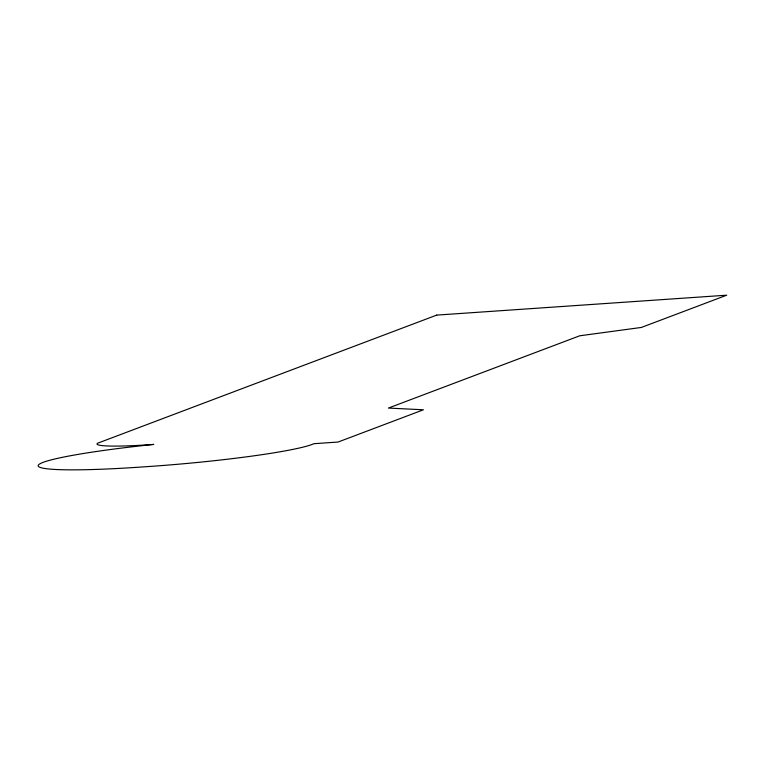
<?xml version="1.0" encoding="UTF-8"?>
<svg xmlns="http://www.w3.org/2000/svg" width="765" height="765" viewBox="0 0 765 765"><rect width="100%" height="100%" fill="white"/><g stroke="black" fill="none" stroke-linecap="round" stroke-linejoin="round"><path stroke-width="1.15" d="M436.71 315.103L97.48 443.27A72.608 5.699 -5.2 0 0 153.775 444.408A139.794 10.968 -5.2 0 0 38.25 465.311A139.794 10.968 -5.2 0 0 143.82 466.851A133.225 10.452 -5.2 0 0 313.87 443.7L338.044 442.046L423.437 409.782L388.4 408.07L579.707 335.797L641.357 327.449L726.75 295.185L436.71 315.103"/></g></svg>
